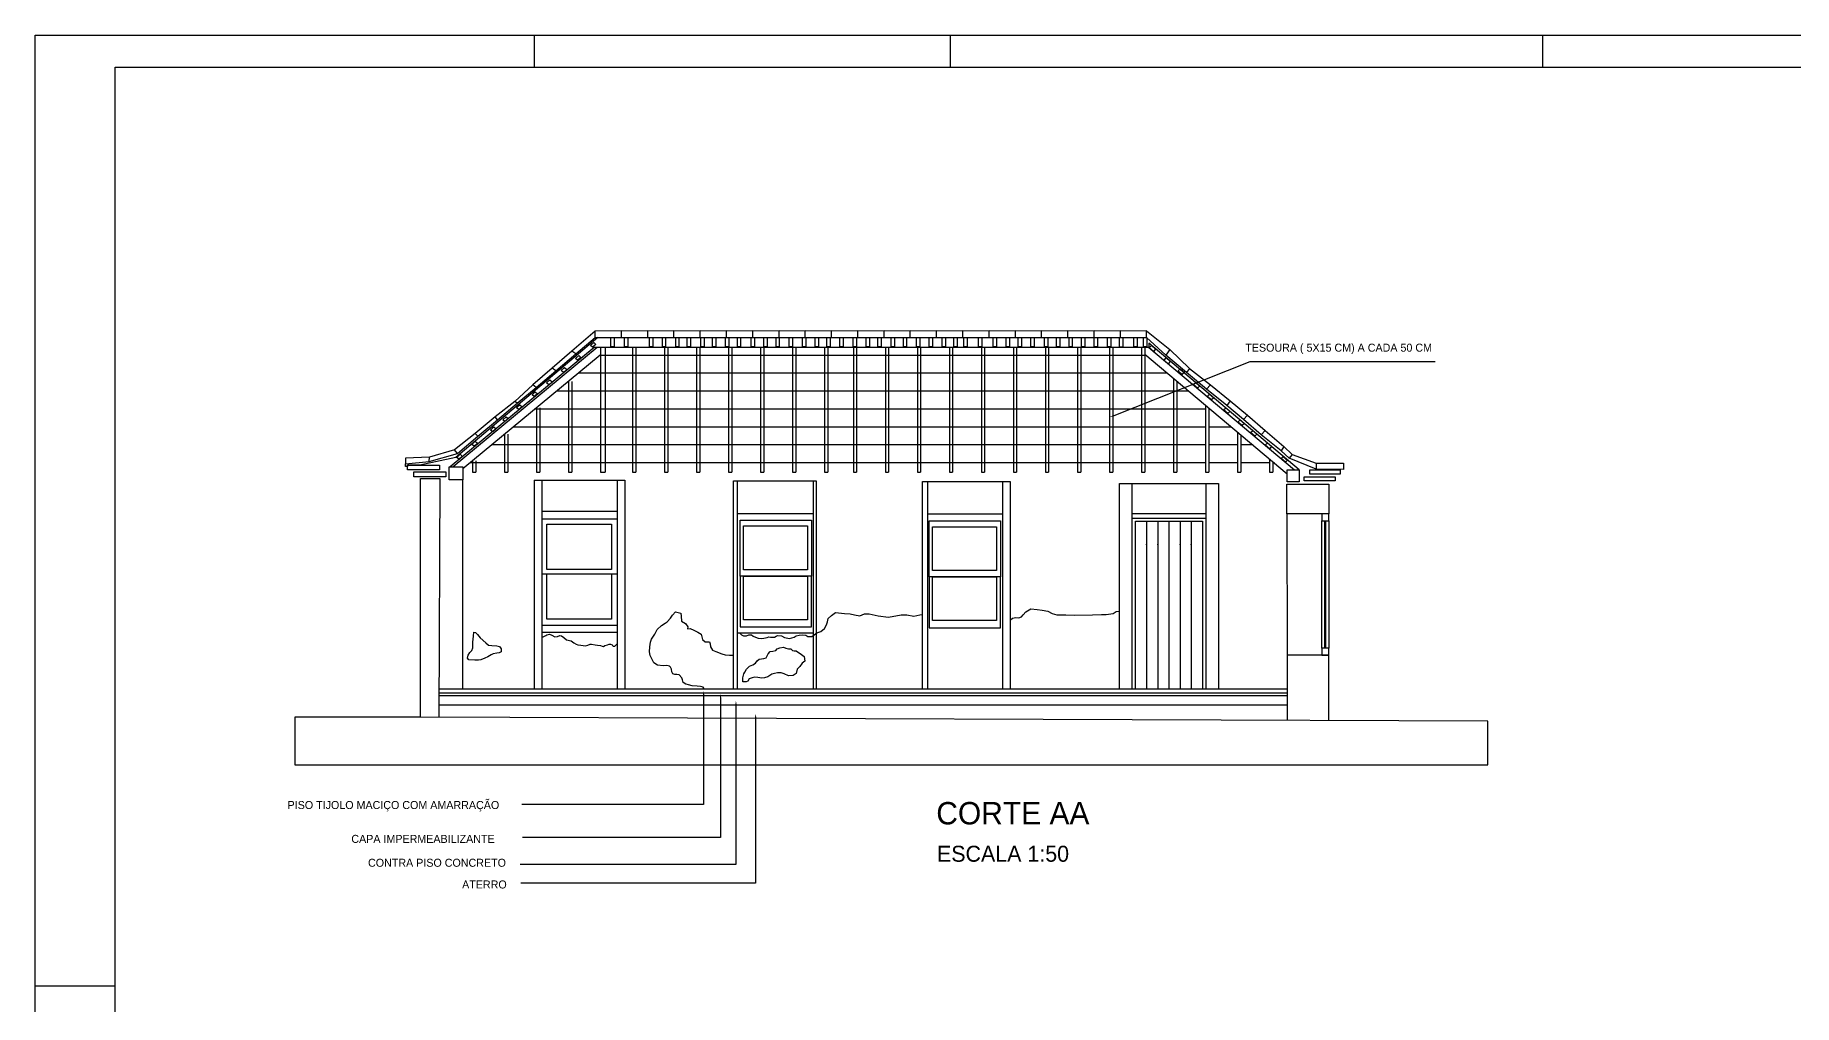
# Model space of a CAD drawing. Extents: x -1289 to 841, y -797 to 594.
# Drawn here: x 0 to 549, y 291 to 594 of the extents above; entities that cross this region are included whole.
import ezdxf

# ---------------------------------------------------------------- set-up
doc = ezdxf.new("R2010")
doc.units = 0
doc.header["$MEASUREMENT"] = 0
doc.layers.get('0').update_dxf_attribs({"linetype": 'CONTINUOUS'})
for name, color, linetype in [('COBERTURA', 2, 'CONTINUOUS'), ('ESQUADRIAS', 2, 'CONTINUOUS'), ('IMAGEM', 7, 'CONTINUOUS'), ('MARGEXT', 2, 'CONTINUOUS'), ('MARGINT', 6, 'CONTINUOUS'), ('PAREDE', 1, 'CONTINUOUS'), ('PISO', 1, 'CONTINUOUS'), ('TEXTOS', 3, 'CONTINUOUS')]:
    doc.layers.add(name, color=color, linetype=linetype)

msp = doc.modelspace()

# ---------------------------------------------------------------- linework, layer by layer
at = {"layer": 'COBERTURA', "color": 1}
for p, q in [((174.9571, 501.56385), (167.70243, 495.32334)), ((183.16033, 501.6131), (174.9571, 501.56385)), ((174.9571, 499.55078), (174.9571, 501.56385)), ((191.36356, 501.6131), (183.16033, 501.56385)), ((183.16033, 499.55078), (183.16033, 501.6131)), ((183.16033, 499.55078), (183.16033, 501.56385)), ((199.56679, 501.6131), (191.36356, 501.56385)), ((191.36356, 499.55078), (191.36356, 501.6131)), ((191.36356, 499.55078), (191.36356, 501.56385)), ((207.77002, 501.6131), (199.56679, 501.56385)), ((199.56679, 499.55078), (199.56679, 501.56385)), ((215.97325, 501.6131), (207.77002, 501.56385)), ((207.77002, 499.55078), (207.77002, 501.56385)), ((224.17647, 501.6131), (215.97325, 501.56385)), ((215.97325, 499.55078), (215.97325, 501.56385)), ((232.3797, 501.6131), (224.17647, 501.56385)), ((224.17647, 499.55078), (224.17647, 501.56385)), ((240.58293, 501.6131), (232.3797, 501.56385)), ((232.3797, 499.55078), (232.3797, 501.6131)), ((232.3797, 499.55078), (232.3797, 501.56385)), ((248.78616, 501.6131), (240.58293, 501.56385)), ((240.58293, 499.55078), (240.58293, 501.6131)), ((240.58293, 499.55078), (240.58293, 501.56385)), ((256.98939, 501.6131), (248.78616, 501.56385)), ((248.78616, 499.55078), (248.78616, 501.6131)), ((248.78616, 499.55078), (248.78616, 501.56385)), ((265.19262, 501.6131), (256.98939, 501.56385)), ((256.98939, 499.55078), (256.98939, 501.6131)), ((256.98939, 499.55078), (256.98939, 501.56385)), ((273.39585, 501.6131), (265.19262, 501.56385)), ((265.19262, 499.55078), (265.19262, 501.6131)), ((265.19262, 499.55078), (265.19262, 501.56385)), ((281.59908, 501.6131), (273.39585, 501.56385)), ((273.39585, 499.55078), (273.39585, 501.6131)), ((273.39585, 499.55078), (273.39585, 501.56385)), ((289.80231, 501.6131), (281.59908, 501.56385)), ((281.59908, 499.55078), (281.59908, 501.6131)), ((281.59908, 499.55078), (281.59908, 501.56385)), ((298.00553, 501.6131), (289.80231, 501.56385)), ((289.80231, 499.55078), (289.80231, 501.56385)), ((306.20876, 501.6131), (298.00553, 501.56385)), ((298.00553, 499.55078), (298.00553, 501.56385)), ((314.41199, 501.6131), (306.20876, 501.56385)), ((306.20876, 499.55078), (306.20876, 501.6131)), ((306.20876, 499.55078), (306.20876, 501.56385)), ((322.61522, 501.6131), (314.41199, 501.56385)), ((314.41199, 499.55078), (314.41199, 501.6131)), ((314.41199, 499.55078), (314.41199, 501.56385)), ((330.81845, 501.6131), (322.61522, 501.56385)), ((322.61522, 499.55078), (322.61522, 501.56385)), ((339.02168, 501.6131), (330.81845, 501.56385)), ((330.81845, 499.55078), (330.81845, 501.56385)), ((347.22491, 501.6131), (339.02168, 501.56385)), ((339.02168, 499.55078), (339.02168, 501.6131)), ((339.02168, 499.55078), (339.02168, 501.56385)), ((347.22491, 501.6131), (354.4803, 495.77521)), ((347.22491, 499.55078), (347.22491, 501.6131)), ((174.63455, 496.37413), (129.64388, 459.15229)), ((175.57581, 496.37413), (130.58513, 459.15229)), ((175.76315, 499.55078), (131.45514, 462.08214)), ((167.70243, 495.32334), (161.55611, 489.98871)), ((168.91154, 494.41746), (167.70243, 495.32334)), ((168.91154, 494.41746), (174.9571, 499.55078)), ((347.91987, 496.37413), (174.63455, 496.37413)), ((174.9571, 499.55078), (183.16033, 499.55078)), ((183.16033, 499.55078), (191.36356, 499.55078)), ((191.36356, 499.55078), (199.56679, 499.55078)), ((199.56679, 499.55078), (207.77002, 499.55078)), ((207.77002, 499.55078), (215.97325, 499.55078)), ((215.97325, 499.55078), (224.17647, 499.55078)), ((224.17647, 499.55078), (232.3797, 499.55078)), ((232.3797, 499.55078), (240.58293, 499.55078)), ((240.58293, 499.55078), (248.78616, 499.55078)), ((248.78616, 499.55078), (256.98939, 499.55078)), ((256.98939, 499.55078), (265.19262, 499.55078)), ((265.19262, 499.55078), (273.39585, 499.55078)), ((273.39585, 499.55078), (281.59908, 499.55078)), ((281.59908, 499.55078), (289.80231, 499.55078)), ((289.80231, 499.55078), (298.00553, 499.55078)), ((298.00553, 499.55078), (306.20876, 499.55078)), ((306.20876, 499.55078), (314.41199, 499.55078)), ((314.41199, 499.55078), (322.61522, 499.55078)), ((322.61522, 499.55078), (330.81845, 499.55078)), ((330.81845, 499.55078), (339.02168, 499.55078)), ((339.02168, 499.55078), (347.22491, 499.55078)), ((353.27119, 494.0641), (347.22491, 499.55078)), ((394.8843, 458.24302), (347.91987, 497.82503)), ((347.91987, 497.82503), (347.91987, 496.37413)), ((347.91987, 496.37413), (393.40643, 458.24302)), ((354.4803, 495.77521), (353.27119, 494.0641)), ((354.4803, 495.77521), (360.62662, 489.83666)), ((176.47682, 494.00467), (133.57281, 458.50919)), ((161.55611, 489.98871), (155.51055, 484.75474)), ((156.51814, 483.94951), (162.66446, 489.18349)), ((162.66446, 489.18349), (161.55611, 489.98871)), ((162.66446, 489.18349), (168.91154, 494.41746)), ((347.04699, 493.97413), (176.4399, 493.97413)), ((346.6217, 494.33065), (391.1562, 456.99763)), ((359.71978, 488.62882), (353.27119, 494.0641)), ((360.62662, 489.83666), (359.71978, 488.62882)), ((360.62662, 489.83666), (367.21608, 484.76437)), ((155.51055, 484.75474), (149.82776, 479.57216)), ((150.53307, 479.0689), (156.51814, 483.94951)), ((156.51814, 483.94951), (155.51055, 484.75474)), ((353.72722, 488.37413), (169.67109, 488.37413)), ((365.90621, 483.35523), (359.71978, 488.62882)), ((367.21608, 484.76437), (365.90621, 483.35523)), ((367.21608, 484.76437), (373.3624, 479.73171)), ((149.82776, 479.57216), (143.68143, 474.7408)), ((144.38675, 473.83492), (150.53307, 479.0689)), ((150.53307, 479.0689), (149.82776, 479.57216)), ((360.40745, 482.77413), (162.90227, 482.77413)), ((372.25405, 478.32256), (365.90621, 483.35523)), ((373.3624, 479.73171), (372.25405, 478.32256)), ((377.49353, 473.89381), (372.25405, 478.32256)), ((373.3624, 479.73171), (378.70265, 475.30296)), ((143.68143, 474.7408), (137.43436, 469.50683)), ((138.24043, 468.7016), (144.38675, 473.83492)), ((144.38675, 473.83492), (143.68143, 474.7408)), ((365.6217, 477.17413), (156.13345, 477.17413)), ((367.08768, 477.17413), (366.6217, 477.17413)), ((378.70265, 475.30296), (377.49353, 473.89381)), ((383.0353, 469.1631), (377.49353, 473.89381)), ((378.70265, 475.30296), (384.24441, 470.47159)), ((137.43436, 469.50683), (130.98576, 464.47416)), ((131.8926, 463.26632), (138.24043, 468.7016)), ((138.24043, 468.7016), (137.43436, 469.50683)), ((365.6217, 471.57413), (149.36464, 471.57413)), ((373.76792, 471.57413), (366.6217, 471.57413)), ((384.24441, 470.47159), (383.0353, 469.1631)), ((389.2117, 464.18157), (383.0353, 469.1631)), ((384.24441, 470.47159), (390.11853, 465.49006)), ((123.22729, 462.15913), (115.67035, 461.85717)), ((115.67035, 461.85717), (115.67035, 460.04541)), ((131.45514, 462.08214), (120.1499, 459.65453)), ((123.12653, 460.85064), (131.8926, 463.26632)), ((123.12653, 460.85064), (123.22729, 462.15913)), ((130.98576, 464.47416), (123.22729, 462.15913)), ((131.8926, 463.26632), (130.98576, 464.47416)), ((365.6217, 465.97413), (142.59582, 465.97413)), ((375.6217, 465.97413), (366.6217, 465.97413)), ((380.44815, 465.97413), (376.6217, 465.97413)), ((390.11853, 465.49006), (389.2117, 464.18157)), ((391.73068, 461.86654), (389.2117, 464.18157)), ((390.11853, 465.49006), (392.73827, 462.97372)), ((392.73827, 462.97372), (391.73068, 461.86654)), ((400.19447, 458.44432), (391.73068, 461.86654)), ((392.73827, 462.97372), (400.19447, 460.25608)), ((115.67035, 460.04541), (123.12653, 460.85064)), ((115.69492, 459.29282), (115.67035, 460.04541)), ((116.30743, 459.29282), (115.69492, 459.29282)), ((116.30743, 459.65453), (116.30743, 459.29282)), ((120.1499, 459.65453), (116.30743, 459.65453)), ((365.6217, 460.37413), (135.827, 460.37413)), ((375.6217, 460.37413), (366.6217, 460.37413)), ((385.6217, 460.37413), (376.6217, 460.37413)), ((387.12838, 460.37413), (386.6217, 460.37413)), ((400.19447, 460.25608), (400.19447, 458.44432)), ((400.19447, 460.25608), (408.68833, 460.25608)), ((408.68833, 458.34367), (400.19447, 458.44432)), ((408.68833, 460.25608), (408.68833, 458.34367))]:
    msp.add_line(p, q, dxfattribs=at)
at = {"layer": 'COBERTURA', "color": 2}
for p, q in [((176.6217, 496.37413), (176.6217, 457.48433)), ((178.0217, 496.37413), (178.0217, 457.48433)), ((186.6217, 496.37413), (186.6217, 457.48433)), ((187.6217, 496.37413), (187.6217, 457.48433)), ((196.6217, 496.37413), (196.6217, 457.48433)), ((197.6217, 496.37413), (197.6217, 457.48433)), ((206.6217, 496.37413), (206.6217, 457.48433)), ((207.6217, 496.37413), (207.6217, 457.48433)), ((216.6217, 496.37413), (216.6217, 457.48433)), ((217.6217, 496.37413), (217.6217, 457.48433)), ((226.6217, 496.37413), (226.6217, 457.48433)), ((227.6217, 496.37413), (227.6217, 457.48433)), ((236.6217, 496.37413), (236.6217, 457.48433)), ((237.6217, 496.37413), (237.6217, 457.48433)), ((246.6217, 496.37413), (246.6217, 457.48433)), ((247.6217, 496.37413), (247.6217, 457.48433)), ((255.6217, 496.37413), (255.6217, 457.48433)), ((256.6217, 496.37413), (256.6217, 457.48433)), ((265.6217, 496.37413), (265.6217, 457.48433)), ((266.6217, 496.37413), (266.6217, 457.48433)), ((275.6217, 496.37413), (275.6217, 457.48433)), ((276.6217, 496.37413), (276.6217, 457.48433)), ((285.6217, 496.37413), (285.6217, 457.48433)), ((286.6217, 496.37413), (286.6217, 457.48433)), ((295.6217, 496.37413), (295.6217, 457.48433)), ((296.6217, 496.37413), (296.6217, 457.48433)), ((305.6217, 496.37413), (305.6217, 457.48433)), ((306.6217, 496.37413), (306.6217, 457.48433)), ((315.6217, 496.37413), (315.6217, 457.48433)), ((316.6217, 496.37413), (316.6217, 457.48433)), ((325.6217, 496.37413), (325.6217, 457.48433)), ((326.6217, 496.37413), (326.6217, 457.48433)), ((335.6217, 496.37413), (335.6217, 457.48433)), ((336.6217, 496.37413), (336.6217, 457.48433)), ((345.6217, 496.37413), (345.6217, 457.48433)), ((346.6217, 496.37413), (346.6217, 457.48433)), ((166.6217, 485.8513), (166.6217, 457.48433)), ((167.6217, 485.8513), (167.6217, 457.48433)), ((355.6217, 486.786), (355.6217, 457.48433)), ((356.6217, 485.9477), (356.6217, 457.48433)), ((365.6217, 478.40306), (365.6217, 457.48433)), ((156.6217, 477.57807), (156.6217, 457.48433)), ((157.6217, 477.57807), (157.6217, 457.48433)), ((366.6217, 477.56476), (366.6217, 457.48433)), ((146.6217, 469.30484), (146.6217, 457.48433)), ((147.6217, 469.30484), (147.6217, 457.48433)), ((375.6217, 470.02012), (375.6217, 457.48433)), ((376.6217, 469.18182), (376.6217, 457.48433)), ((385.6217, 461.63717), (385.6217, 457.48433)), ((136.6217, 461.0316), (136.6217, 457.48433)), ((136.6217, 457.48433), (137.6217, 457.48433)), ((137.6217, 461.0316), (137.6217, 457.48433)), ((146.6217, 457.48433), (147.6217, 457.48433)), ((156.6217, 457.48433), (157.6217, 457.48433)), ((166.6217, 457.48433), (167.6217, 457.48433)), ((176.6217, 457.48433), (178.0217, 457.48433)), ((186.6217, 457.48433), (187.6217, 457.48433)), ((196.6217, 457.48433), (197.6217, 457.48433)), ((206.6217, 457.48433), (207.6217, 457.48433)), ((216.6217, 457.48433), (217.6217, 457.48433)), ((226.6217, 457.48433), (227.6217, 457.48433)), ((236.6217, 457.48433), (237.6217, 457.48433)), ((246.6217, 457.48433), (247.6217, 457.48433)), ((255.6217, 457.48433), (256.6217, 457.48433)), ((265.6217, 457.48433), (266.6217, 457.48433)), ((275.6217, 457.48433), (276.6217, 457.48433)), ((285.6217, 457.48433), (286.6217, 457.48433)), ((295.6217, 457.48433), (296.6217, 457.48433)), ((305.6217, 457.48433), (306.6217, 457.48433)), ((315.6217, 457.48433), (316.6217, 457.48433)), ((325.6217, 457.48433), (326.6217, 457.48433)), ((335.6217, 457.48433), (336.6217, 457.48433)), ((345.6217, 457.48433), (346.6217, 457.48433)), ((355.6217, 457.48433), (356.6217, 457.48433)), ((365.6217, 457.48433), (366.6217, 457.48433)), ((375.6217, 457.48433), (376.6217, 457.48433)), ((385.6217, 457.48433), (386.6217, 457.48433)), ((386.6217, 460.79888), (386.6217, 457.48433))]:
    msp.add_line(p, q, dxfattribs=at)
at = {"layer": 'ESQUADRIAS', "color": 2}
for p, q in [((199.56679, 499.55078), (199.56679, 501.6131)), ((207.77002, 499.55078), (207.77002, 501.6131)), ((215.97325, 499.55078), (215.97325, 501.6131)), ((224.17647, 499.55078), (224.17647, 501.6131)), ((289.80231, 499.55078), (289.80231, 501.6131)), ((298.00553, 499.55078), (298.00553, 501.6131)), ((322.61522, 499.55078), (322.61522, 501.6131)), ((330.81845, 499.55078), (330.81845, 501.6131)), ((173.5047, 497.0516), (174.52385, 498.01232)), ((174.15064, 496.49237), (173.5047, 497.0516)), ((175.1985, 497.41008), (174.15064, 496.49237)), ((174.52385, 498.01232), (175.1985, 497.41008)), ((179.80476, 499.55078), (180.83183, 499.55078)), ((179.80476, 496.58889), (179.80476, 499.55078)), ((180.83183, 496.58889), (179.80476, 496.58889)), ((180.83183, 499.55078), (180.83183, 496.58889)), ((184.13399, 499.55078), (185.16106, 499.55078)), ((184.13399, 496.58889), (184.13399, 499.55078)), ((185.16106, 496.58889), (184.13399, 496.58889)), ((185.16106, 499.55078), (185.16106, 496.58889)), ((191.9456, 499.55078), (192.97268, 499.55078)), ((191.9456, 496.58889), (191.9456, 499.55078)), ((192.97268, 496.58889), (191.9456, 496.58889)), ((192.97268, 499.55078), (192.97268, 496.58889)), ((195.94181, 499.55078), (196.96889, 499.55078)), ((195.94181, 496.58889), (195.94181, 499.55078)), ((196.96889, 496.58889), (195.94181, 496.58889)), ((196.96889, 499.55078), (196.96889, 496.58889)), ((200.10454, 499.55078), (201.13161, 499.55078)), ((200.10454, 496.58889), (200.10454, 499.55078)), ((201.13161, 496.58889), (200.10454, 496.58889)), ((201.13161, 499.55078), (201.13161, 496.58889)), ((203.68447, 499.55078), (204.71155, 499.55078)), ((203.68447, 496.58889), (203.68447, 499.55078)), ((204.71155, 496.58889), (203.68447, 496.58889)), ((204.71155, 499.55078), (204.71155, 496.58889)), ((207.93045, 499.55078), (208.95752, 499.55078)), ((207.93045, 496.58889), (207.93045, 499.55078)), ((208.95752, 496.58889), (207.93045, 496.58889)), ((208.95752, 499.55078), (208.95752, 496.58889)), ((211.59364, 499.55078), (212.62072, 499.55078)), ((211.59364, 496.58889), (211.59364, 499.55078)), ((212.62072, 496.58889), (211.59364, 496.58889)), ((212.62072, 499.55078), (212.62072, 496.58889)), ((215.70572, 499.55078), (216.73279, 499.55078)), ((215.70572, 496.58889), (215.70572, 499.55078)), ((216.73279, 496.58889), (215.70572, 496.58889)), ((216.73279, 499.55078), (216.73279, 496.58889)), ((219.36891, 499.55078), (220.39599, 499.55078)), ((219.36891, 496.58889), (219.36891, 499.55078)), ((220.39599, 496.58889), (219.36891, 496.58889)), ((220.39599, 499.55078), (220.39599, 496.58889)), ((223.69814, 499.55078), (224.72521, 499.55078)), ((223.69814, 496.58889), (223.69814, 499.55078)), ((224.72521, 496.58889), (223.69814, 496.58889)), ((224.72521, 499.55078), (224.72521, 496.58889)), ((227.6111, 499.55078), (228.63817, 499.55078)), ((227.6111, 496.58889), (227.6111, 499.55078)), ((228.63817, 496.58889), (227.6111, 496.58889)), ((228.63817, 499.55078), (228.63817, 496.58889)), ((231.4408, 499.55078), (232.46787, 499.55078)), ((231.4408, 496.58889), (231.4408, 499.55078)), ((232.46787, 496.58889), (231.4408, 496.58889)), ((232.46787, 499.55078), (232.46787, 496.58889)), ((235.60352, 499.55078), (236.63059, 499.55078)), ((235.60352, 496.58889), (235.60352, 499.55078)), ((236.63059, 496.58889), (235.60352, 496.58889)), ((236.63059, 499.55078), (236.63059, 496.58889)), ((239.68299, 499.55078), (240.71006, 499.55078)), ((239.68299, 496.58889), (239.68299, 499.55078)), ((240.71006, 496.58889), (239.68299, 496.58889)), ((240.71006, 499.55078), (240.71006, 496.58889)), ((243.64017, 499.55078), (244.66725, 499.55078)), ((243.64017, 496.58889), (243.64017, 499.55078)), ((244.66725, 496.58889), (243.64017, 496.58889)), ((244.66725, 499.55078), (244.66725, 496.58889)), ((247.30337, 499.55078), (248.33044, 499.55078)), ((247.30337, 496.58889), (247.30337, 499.55078)), ((248.33044, 496.58889), (247.30337, 496.58889)), ((248.33044, 499.55078), (248.33044, 496.58889)), ((251.38284, 499.55078), (252.40991, 499.55078)), ((251.38284, 496.58889), (251.38284, 499.55078)), ((252.40991, 496.58889), (251.38284, 496.58889)), ((252.40991, 499.55078), (252.40991, 496.58889)), ((255.54556, 499.55078), (256.57263, 499.55078)), ((255.54556, 496.58889), (255.54556, 499.55078)), ((256.57263, 496.58889), (255.54556, 496.58889)), ((256.57263, 499.55078), (256.57263, 496.58889)), ((259.65162, 499.55078), (260.67869, 499.55078)), ((259.65162, 496.58889), (259.65162, 499.55078)), ((260.67869, 496.58889), (259.65162, 496.58889)), ((260.67869, 499.55078), (260.67869, 496.58889)), ((263.23155, 499.55078), (264.25863, 499.55078)), ((263.23155, 496.58889), (263.23155, 499.55078)), ((264.25863, 496.58889), (263.23155, 496.58889)), ((264.25863, 499.55078), (264.25863, 496.58889)), ((267.39428, 499.55078), (268.42135, 499.55078)), ((267.39428, 496.58889), (267.39428, 499.55078)), ((268.42135, 496.58889), (267.39428, 496.58889)), ((268.42135, 499.55078), (268.42135, 496.58889)), ((271.22398, 499.55078), (272.25105, 499.55078)), ((271.22398, 496.58889), (271.22398, 499.55078)), ((272.25105, 496.58889), (271.22398, 496.58889)), ((272.25105, 499.55078), (272.25105, 496.58889)), ((275.30345, 499.55078), (276.33052, 499.55078)), ((275.30345, 496.58889), (275.30345, 499.55078)), ((276.33052, 496.58889), (275.30345, 496.58889)), ((276.33052, 499.55078), (276.33052, 496.58889)), ((279.29965, 499.55078), (280.32673, 499.55078)), ((279.29965, 496.58889), (279.29965, 499.55078)), ((280.32673, 496.58889), (279.29965, 496.58889)), ((280.32673, 499.55078), (280.32673, 496.58889)), ((283.37912, 499.55078), (284.40619, 499.55078)), ((283.37912, 496.58889), (283.37912, 499.55078)), ((284.40619, 496.58889), (283.37912, 496.58889)), ((284.40619, 499.55078), (284.40619, 496.58889)), ((287.04231, 499.55078), (288.06939, 499.55078)), ((287.04231, 496.58889), (287.04231, 499.55078)), ((288.06939, 496.58889), (287.04231, 496.58889)), ((288.06939, 499.55078), (288.06939, 496.58889)), ((290.12273, 499.55078), (291.1498, 499.55078)), ((290.12273, 496.58889), (290.12273, 499.55078)), ((291.1498, 496.58889), (290.12273, 496.58889)), ((291.1498, 499.55078), (291.1498, 496.58889)), ((294.67779, 499.55078), (295.70487, 499.55078)), ((294.67779, 496.58889), (294.67779, 499.55078)), ((295.70487, 496.58889), (294.67779, 496.58889)), ((295.70487, 499.55078), (295.70487, 496.58889)), ((299.25678, 499.55078), (300.28386, 499.55078)), ((299.25678, 496.58889), (299.25678, 499.55078)), ((300.28386, 496.58889), (299.25678, 496.58889)), ((300.28386, 499.55078), (300.28386, 496.58889)), ((303.33625, 499.55078), (304.36332, 499.55078)), ((303.33625, 496.58889), (303.33625, 499.55078)), ((304.36332, 496.58889), (303.33625, 496.58889)), ((304.36332, 499.55078), (304.36332, 496.58889)), ((307.0827, 499.55078), (308.10977, 499.55078)), ((307.0827, 496.58889), (307.0827, 499.55078)), ((308.10977, 496.58889), (307.0827, 496.58889)), ((308.10977, 499.55078), (308.10977, 496.58889)), ((311.07891, 499.55078), (312.10598, 499.55078)), ((311.07891, 496.58889), (311.07891, 499.55078)), ((312.10598, 496.58889), (311.07891, 496.58889)), ((312.10598, 499.55078), (312.10598, 496.58889)), ((315.32489, 499.55078), (316.35196, 499.55078)), ((315.32489, 496.58889), (315.32489, 499.55078)), ((316.35196, 496.58889), (315.32489, 496.58889)), ((316.35196, 499.55078), (316.35196, 496.58889)), ((319.07133, 499.55078), (320.09841, 499.55078)), ((319.07133, 496.58889), (319.07133, 499.55078)), ((320.09841, 496.58889), (319.07133, 496.58889)), ((320.09841, 499.55078), (320.09841, 496.58889)), ((322.98429, 499.55078), (324.01136, 499.55078)), ((322.98429, 496.58889), (322.98429, 499.55078)), ((324.01136, 496.58889), (322.98429, 496.58889)), ((324.01136, 499.55078), (324.01136, 496.58889)), ((326.85822, 499.55078), (327.8853, 499.55078)), ((326.85822, 496.58889), (326.85822, 499.55078)), ((327.8853, 496.58889), (326.85822, 496.58889)), ((327.8853, 499.55078), (327.8853, 496.58889)), ((330.85444, 499.55078), (331.88151, 499.55078)), ((330.85444, 496.58889), (330.85444, 499.55078)), ((331.88151, 496.58889), (330.85444, 496.58889)), ((331.88151, 499.55078), (331.88151, 496.58889)), ((335.01716, 499.55078), (336.04423, 499.55078)), ((335.01716, 496.58889), (335.01716, 499.55078)), ((336.04423, 496.58889), (335.01716, 496.58889)), ((336.04423, 499.55078), (336.04423, 496.58889)), ((338.76361, 499.53026), (339.79068, 499.53026)), ((338.76361, 496.56837), (338.76361, 499.53026)), ((339.79068, 496.56837), (338.76361, 496.56837)), ((339.79068, 499.53026), (339.79068, 496.56837)), ((343.21318, 499.55078), (344.24025, 499.55078)), ((343.21318, 496.58889), (343.21318, 499.55078)), ((344.24025, 496.58889), (343.21318, 496.58889)), ((344.24025, 499.55078), (344.24025, 496.58889)), ((346.2856, 499.55078), (347.31268, 499.55078)), ((346.2856, 496.58889), (346.2856, 499.55078)), ((347.31268, 496.58889), (346.2856, 496.58889)), ((347.31268, 499.55078), (347.31268, 496.58889)), ((348.06312, 496.36448), (348.71626, 497.01693)), ((349.3694, 495.22269), (348.06312, 496.36448)), ((348.71626, 497.01693), (350.02254, 495.87514)), ((350.02254, 495.87514), (349.3694, 495.22269)), ((164.37528, 489.18862), (165.39443, 490.14934)), ((165.02122, 488.62939), (164.37528, 489.18862)), ((166.06908, 489.5471), (165.02122, 488.62939)), ((165.39443, 490.14934), (166.06908, 489.5471)), ((168.80741, 492.98359), (169.82655, 493.94431)), ((169.45334, 492.42436), (168.80741, 492.98359)), ((170.50121, 493.34207), (169.45334, 492.42436)), ((169.82655, 493.94431), (170.50121, 493.34207)), ((352.66497, 492.50638), (353.31811, 493.15884)), ((353.97124, 491.36459), (352.66497, 492.50638)), ((353.31811, 493.15884), (354.62438, 492.01704)), ((354.62438, 492.01704), (353.97124, 491.36459)), ((357.07365, 489.08101), (357.72679, 489.73347)), ((358.37993, 487.93922), (357.07365, 489.08101)), ((357.72679, 489.73347), (359.03307, 488.59167)), ((159.79244, 485.35748), (160.81159, 486.31821)), ((160.43838, 484.79826), (159.79244, 485.35748)), ((161.48624, 485.71596), (160.43838, 484.79826)), ((160.81159, 486.31821), (161.48624, 485.71596)), ((359.03307, 488.59167), (358.37993, 487.93922)), ((361.80891, 484.84008), (362.46205, 485.49253)), ((363.11518, 483.69829), (361.80891, 484.84008)), ((362.46205, 485.49253), (363.76832, 484.35074)), ((363.76832, 484.35074), (363.11518, 483.69829)), ((150.42167, 477.57779), (151.44081, 478.53852)), ((151.44081, 478.53852), (152.11546, 477.93627)), ((155.23368, 481.62576), (156.25283, 482.58648)), ((155.87962, 481.06653), (155.23368, 481.62576)), ((156.92748, 481.98424), (155.87962, 481.06653)), ((156.25283, 482.58648), (156.92748, 481.98424)), ((366.21759, 481.17003), (366.87073, 481.82249)), ((367.52387, 480.02824), (366.21759, 481.17003)), ((366.87073, 481.82249), (368.17701, 480.68069)), ((368.17701, 480.68069), (367.52387, 480.02824)), ((146.11617, 473.84607), (147.13532, 474.8068)), ((146.76211, 473.28685), (146.11617, 473.84607)), ((147.80997, 474.20455), (146.76211, 473.28685)), ((147.13532, 474.8068), (147.80997, 474.20455)), ((151.0676, 477.01857), (150.42167, 477.57779)), ((152.11546, 477.93627), (151.0676, 477.01857)), ((371.27942, 476.9291), (371.93256, 477.58155)), ((372.5857, 475.78731), (371.27942, 476.9291)), ((371.93256, 477.58155), (373.23884, 476.43976)), ((373.23884, 476.43976), (372.5857, 475.78731)), ((375.80474, 473.20288), (376.45788, 473.85534)), ((377.11102, 472.06109), (375.80474, 473.20288)), ((376.45788, 473.85534), (377.76415, 472.71354)), ((377.76415, 472.71354), (377.11102, 472.06109)), ((136.46066, 466.14934), (137.4798, 467.11006)), ((137.4798, 467.11006), (138.15445, 466.50782)), ((142.28573, 470.64005), (143.30488, 471.60077)), ((142.93167, 470.08082), (142.28573, 470.64005)), ((143.97953, 470.99853), (142.93167, 470.08082)), ((143.30488, 471.60077), (143.97953, 470.99853)), ((379.72357, 469.85907), (380.37671, 470.51152)), ((381.02985, 468.71728), (379.72357, 469.85907)), ((380.37671, 470.51152), (381.68299, 469.36973)), ((381.68299, 469.36973), (381.02985, 468.71728)), ((131.71195, 462.10137), (132.7311, 463.06209)), ((132.35789, 461.54214), (131.71195, 462.10137)), ((133.40575, 462.45985), (132.35789, 461.54214)), ((132.7311, 463.06209), (133.40575, 462.45985)), ((137.10659, 465.59011), (136.46066, 466.14934)), ((138.15445, 466.50782), (137.10659, 465.59011)), ((384.29554, 465.94436), (384.94868, 466.59681)), ((385.60182, 464.80257), (384.29554, 465.94436)), ((384.94868, 466.59681), (386.25496, 465.45502)), ((386.25496, 465.45502), (385.60182, 464.80257)), ((389.27572, 461.70342), (389.92886, 462.35587)), ((390.582, 460.56163), (389.27572, 461.70342)), ((389.92886, 462.35587), (391.23514, 461.21408)), ((116.30743, 459.65453), (126.27142, 459.65453)), ((116.30743, 458.19347), (116.30743, 459.65453)), ((126.27142, 458.19347), (116.30743, 458.19347)), ((118.31851, 457.55425), (128.28249, 457.55425)), ((118.31851, 456.04753), (118.31851, 457.55425)), ((128.28249, 456.04753), (118.31851, 456.04753)), ((126.27142, 459.65453), (126.27142, 458.19347)), ((128.28249, 457.55425), (128.28249, 456.04753)), ((129.28803, 459.15229), (133.57281, 459.15229)), ((129.28803, 455.11949), (129.28803, 459.15229)), ((133.57281, 459.15229), (133.57281, 455.11949)), ((391.23514, 461.21408), (390.582, 460.56163)), ((391.1562, 458.24302), (394.8843, 458.24302)), ((391.1562, 454.41819), (391.1562, 458.24302)), ((394.8843, 458.24302), (394.8843, 454.41819)), ((396.39569, 456.02864), (406.16934, 456.02864)), ((396.39569, 454.72015), (396.39569, 456.02864)), ((398.20936, 458.24302), (407.68074, 458.24302)), ((398.20936, 456.83387), (398.20936, 458.24302)), ((407.68074, 456.83387), (398.20936, 456.83387)), ((406.16934, 456.02864), (406.16934, 454.72015)), ((407.68074, 458.24302), (407.68074, 456.83387)), ((133.57281, 455.11949), (129.28803, 455.11949)), ((155.83941, 454.95873), (184.18281, 454.95873)), ((155.83941, 454.95873), (155.83941, 389.74011)), ((158.23941, 454.95873), (158.23941, 389.74011)), ((181.78281, 454.95873), (181.78281, 389.74011)), ((184.18281, 454.95873), (184.18281, 389.74011)), ((218.21022, 389.74011), (218.21022, 454.74094)), ((218.21022, 454.74094), (244.01504, 454.74094)), ((219.41022, 389.74011), (219.41022, 454.74094)), ((243.01504, 454.74094), (243.01504, 389.74011)), ((244.01504, 454.74094), (244.01504, 389.74011)), ((277.256, 454.54453), (304.55604, 454.54453)), ((277.256, 389.74011), (277.256, 454.54453)), ((278.856, 389.74011), (278.856, 454.54453)), ((302.15604, 454.54453), (302.15604, 389.74011)), ((304.55604, 454.54453), (304.55604, 389.74011)), ((338.71928, 389.74011), (338.71928, 453.97677)), ((338.71928, 453.97677), (369.67004, 453.97677)), ((342.71928, 389.74011), (342.71928, 453.97677)), ((365.67004, 453.97677), (365.67004, 389.74011)), ((369.67004, 453.97677), (369.67004, 389.74011)), ((394.8843, 454.41819), (391.1562, 454.41819)), ((406.16934, 454.72015), (396.39569, 454.72015)), ((158.23941, 445.27545), (181.78281, 445.27545)), ((158.23941, 442.87545), (181.78281, 442.87545)), ((159.80174, 441.21139), (180.05945, 441.21139)), ((159.80174, 427.04053), (159.80174, 441.21139)), ((180.05945, 441.21139), (180.05945, 427.04053)), ((219.41022, 444.60786), (243.01504, 444.60786)), ((220.23844, 442.50261), (242.53132, 442.50261)), ((220.23844, 425.02448), (220.23844, 442.50261)), ((221.31931, 440.68056), (241.24779, 440.68056)), ((221.31931, 426.98149), (221.31931, 440.68056)), ((241.24779, 440.68056), (241.24779, 426.98149)), ((242.53132, 442.50261), (242.53132, 425.02448)), ((302.15604, 444.37073), (278.856, 444.37073)), ((279.3016, 442.26548), (301.59447, 442.26548)), ((279.3016, 424.78735), (279.3016, 442.26548)), ((280.38247, 440.44343), (300.31095, 440.44343)), ((280.38247, 426.74436), (280.38247, 440.44343)), ((300.31095, 440.44343), (300.31095, 426.74436)), ((301.59447, 442.26548), (301.59447, 424.78735)), ((342.71928, 444.51772), (365.67004, 444.51772)), ((342.71928, 443.11772), (365.67004, 443.11772)), ((343.71928, 389.74011), (343.71928, 442.11772)), ((343.71928, 442.11772), (364.67004, 442.11772)), ((347.21107, 442.11772), (347.21107, 389.74011)), ((350.70287, 442.11772), (350.70287, 389.74011)), ((354.19466, 442.11772), (354.19466, 389.74011)), ((357.68645, 442.11772), (357.68645, 389.74011)), ((361.17824, 442.11772), (361.17824, 389.74011)), ((364.67004, 442.11772), (364.67004, 389.74011)), ((391.05438, 444.41285), (391.17935, 400.34375)), ((404.10981, 444.41285), (401.99229, 444.41285)), ((401.99229, 444.41285), (401.99229, 442.23575)), ((401.99635, 402.52085), (401.99229, 442.23575)), ((401.99229, 442.23575), (404.10981, 442.23575)), ((404.10981, 442.23575), (404.10981, 444.41285)), ((404.10981, 442.23575), (404.11387, 402.52085)), ((158.23941, 425.6986), (181.78281, 425.6986)), ((180.05945, 427.04053), (159.80174, 427.04053)), ((159.80174, 425.6986), (180.05945, 425.6986)), ((159.80174, 411.52775), (159.80174, 425.6986)), ((180.05945, 425.6986), (180.05945, 411.52775)), ((242.53132, 425.02448), (220.23844, 425.02448)), ((220.23844, 425.02448), (220.23844, 409.1191)), ((241.24779, 426.98149), (221.31931, 426.98149)), ((221.31931, 425.02448), (241.24779, 425.02448)), ((221.31931, 411.3254), (221.31931, 425.02448)), ((241.24779, 425.02448), (241.24779, 411.3254)), ((242.53294, 409.1191), (242.53132, 425.02448)), ((301.59447, 424.78735), (279.3016, 424.78735)), ((279.3016, 424.78735), (279.3016, 408.88197)), ((300.31095, 426.74436), (280.38247, 426.74436)), ((280.38247, 424.78735), (300.31095, 424.78735)), ((280.38247, 411.08827), (280.38247, 424.78735)), ((300.31095, 424.78735), (300.31095, 411.08827)), ((301.5961, 408.88197), (301.59447, 424.78735)), ((181.78281, 409.59026), (158.23941, 409.59026)), ((181.78281, 407.37242), (158.23941, 407.37242)), ((180.05945, 411.52775), (159.80174, 411.52775)), ((219.41022, 407.32723), (243.01504, 407.32723)), ((220.23844, 409.1191), (242.53294, 409.1191)), ((241.24779, 411.3254), (221.31931, 411.3254)), ((279.3016, 408.88197), (301.5961, 408.88197)), ((300.31095, 411.08827), (280.38247, 411.08827)), ((404.11387, 402.52085), (401.99635, 402.52085)), ((401.99635, 402.52085), (401.99635, 400.34375)), ((404.11387, 400.34375), (404.11387, 402.52085)), ((401.99635, 400.34375), (404.11387, 400.34375))]:
    msp.add_line(p, q, dxfattribs=at)
at = {"layer": 'ESQUADRIAS', "color": 1}
for p, q in [((402.85511, 402.52085), (402.85511, 442.23575)), ((403.25511, 402.52085), (403.25511, 442.23575))]:
    msp.add_line(p, q, dxfattribs=at)
at = {"layer": 'ESQUADRIAS', "color": 3}
for p, q in [((159.48393, 406.48529), (159.82929, 406.68243)), ((159.82929, 406.68243), (160.71736, 406.87957)), ((160.71736, 406.87957), (161.45742, 406.58386)), ((161.45742, 406.58386), (162.34549, 405.99244)), ((158.23941, 405.84458), (159.13857, 406.18958)), ((159.13857, 406.18958), (159.48393, 406.48529)), ((162.34549, 405.99244), (163.18422, 406.09101)), ((163.18422, 406.09101), (163.92427, 406.436)), ((163.92427, 406.436), (164.46698, 406.33743)), ((164.46698, 406.33743), (165.20704, 405.84458)), ((165.20704, 405.84458), (165.9471, 405.05602)), ((165.9471, 405.05602), (167.47655, 404.76031)), ((167.47655, 404.76031), (168.31528, 404.16888)), ((168.31528, 404.16888), (169.006, 403.72532)), ((169.006, 403.72532), (169.54871, 403.57746)), ((169.54871, 403.57746), (170.48612, 403.38032)), ((170.48612, 403.38032), (171.96623, 403.18318)), ((171.96623, 403.18318), (172.65695, 403.4296)), ((172.65695, 403.4296), (173.34767, 403.7746)), ((173.34767, 403.7746), (173.84104, 403.72532)), ((173.84104, 403.72532), (174.9758, 403.57746)), ((174.9758, 403.57746), (175.66652, 403.38032)), ((175.66652, 403.38032), (176.60392, 403.33103)), ((176.60392, 403.33103), (177.09729, 403.08461)), ((177.09729, 403.08461), (177.59066, 402.98604)), ((177.59066, 402.98604), (177.93602, 403.33103)), ((177.93602, 403.33103), (178.77475, 403.57746)), ((178.77475, 403.57746), (179.26813, 403.7746)), ((179.26813, 403.7746), (179.71216, 403.72532)), ((179.71216, 403.72532), (180.20553, 403.52817)), ((180.20553, 403.52817), (180.35354, 403.28175)), ((180.35354, 403.28175), (180.60023, 403.08461)), ((180.60023, 403.08461), (181.0936, 403.13389)), ((181.0936, 403.13389), (181.4883, 403.57746)), ((181.4883, 403.57746), (181.78281, 403.82389))]:
    msp.add_line(p, q, dxfattribs=at)
at = {"layer": 'ESQUADRIAS', "color": 2}
for p in [(347.21107, 434.85214), (350.70287, 434.85214), (357.68645, 434.85214), (361.17824, 434.85214)]:
    msp.add_point(p, dxfattribs=at)
at = {"layer": 'IMAGEM', "color": 2}
for points in [[(218.91817, 385.09132), (218.91817, 334.9307), (151.47732, 334.9307)], [(208.77668, 388.13056), (208.77668, 353.6727), (151.98438, 353.6727)], [(214.10094, 387.11749), (214.10094, 343.28862), (152.23794, 343.28862)], [(225.00305, 381.039), (225.00305, 329.03075), (151.73085, 329.03075)]]:
    msp.add_lwpolyline(points, dxfattribs=at)
for points in [[(208.61001, 388.13056), (208.77668, 389.13056), (208.94335, 388.13056)], [(213.93427, 387.11749), (214.10094, 388.11749), (214.26761, 387.11749)], [(218.7515, 385.09132), (218.91817, 386.09132), (219.08484, 385.09132)], [(224.83639, 381.039), (225.00305, 382.039), (225.16972, 381.039)]]:
    msp.add_solid(points, dxfattribs=at)
at = {"layer": 'MARGEXT'}
for p, q in [((0, 0), (0, 594)), ((0, 594), (841, 594)), ((156, 584), (156, 594)), ((286, 584), (286, 594)), ((471, 584), (471, 594)), ((0, 297), (25, 297))]:
    msp.add_line(p, q, dxfattribs=at)
at = {"layer": 'MARGINT'}
for p, q in [((25, 10), (25, 584)), ((25, 584), (831, 584))]:
    msp.add_line(p, q, dxfattribs=at)
at = {"layer": 'PAREDE', "color": 6}
for p, q in [((120.3289, 380.94402), (120.3289, 455.48475)), ((126.41012, 455.48475), (126.13141, 380.92278)), ((391.05438, 453.75135), (404.10981, 453.75135)), ((391.05438, 444.41285), (391.05438, 453.75135)), ((404.10981, 453.75135), (404.10981, 444.41285)), ((404.10981, 444.41285), (391.05438, 444.41285)), ((391.17935, 400.34375), (391.10305, 379.93229)), ((404.11387, 400.34375), (391.17935, 400.34375)), ((404.11387, 379.88365), (404.11387, 400.34375))]:
    msp.add_line(p, q, dxfattribs=at)
at = {"layer": 'PAREDE', "color": 3}
for p, q in [((133.57281, 389.74011), (133.57281, 455.11949)), ((198.52289, 411.90537), (199.07635, 412.77418)), ((199.07635, 412.77418), (200.02514, 413.87993)), ((200.02514, 413.87993), (201.68552, 413.40604)), ((201.68552, 413.40604), (201.84365, 412.45825)), ((201.84365, 412.45825), (201.92271, 410.95758)), ((247.7806, 411.73291), (248.78332, 412.73457)), ((248.78332, 412.73457), (250.07252, 413.59314)), ((250.07252, 413.59314), (252.79418, 413.30695)), ((252.79418, 413.30695), (254.65637, 413.16386)), ((254.65637, 413.16386), (255.94557, 412.87767)), ((255.94557, 412.87767), (257.66452, 412.59148)), ((257.66452, 412.59148), (259.09697, 413.16386)), ((259.09697, 413.16386), (260.52942, 413.16386)), ((260.52942, 413.16386), (263.3396, 412.61089)), ((263.3396, 412.61089), (266.63424, 412.1816)), ((266.63424, 412.1816), (270.50186, 412.89708)), ((270.50186, 412.89708), (272.36405, 412.89708)), ((272.36405, 412.89708), (274.51273, 412.46779)), ((274.51273, 412.46779), (276.37491, 412.89708)), ((276.37491, 412.89708), (277.34799, 412.96369)), ((305.32363, 411.84623), (306.33092, 412.09779)), ((306.33092, 412.09779), (307.33823, 411.93008)), ((307.33823, 411.93008), (308.17764, 412.26549)), ((308.17764, 412.26549), (308.68129, 412.85247)), ((308.68129, 412.85247), (309.52071, 413.85871)), ((309.52071, 413.85871), (311.03166, 414.78109)), ((311.03166, 414.78109), (313.04626, 414.61339)), ((313.04626, 414.61339), (314.64115, 414.36183)), ((314.64115, 414.36183), (316.40393, 414.02642)), ((316.40393, 414.02642), (317.74699, 413.27173)), ((317.74699, 413.27173), (319.17401, 412.85247)), ((319.17401, 412.85247), (321.94408, 412.93632)), ((321.94408, 412.93632), (324.63021, 412.76861)), ((324.63021, 412.76861), (330.33825, 412.85247)), ((330.33825, 412.85247), (333.10832, 413.02017)), ((333.10832, 413.02017), (334.53533, 413.02017)), ((334.53533, 413.02017), (336.80176, 413.35559)), ((336.80176, 413.35559), (337.72511, 413.94256)), ((337.72511, 413.94256), (338.64847, 414.02642)), ((338.64847, 414.02642), (338.71928, 414.03014)), ((136.91259, 406.18894), (137.05585, 407.51268)), ((137.05585, 407.51268), (137.59307, 407.3338)), ((137.59307, 407.3338), (138.23773, 406.76137)), ((138.23773, 406.76137), (138.98983, 405.75962)), ((192.59298, 405.27085), (193.62083, 406.85049)), ((193.62083, 406.85049), (194.33242, 408.35116)), ((194.33242, 408.35116), (195.67653, 409.61488)), ((195.67653, 409.61488), (196.78345, 410.24674)), ((196.78345, 410.24674), (197.41598, 410.72063)), ((197.41598, 410.72063), (198.52289, 411.90537)), ((201.92271, 410.95758), (203.18776, 410.16776)), ((203.18776, 410.16776), (203.89935, 409.14099)), ((203.89935, 409.14099), (203.82029, 408.50913)), ((203.82029, 408.50913), (204.61094, 408.58811)), ((204.61094, 408.58811), (205.79693, 408.11421)), ((205.79693, 408.11421), (207.06198, 407.48235)), ((207.06198, 407.48235), (208.08983, 406.85049)), ((208.08983, 406.85049), (208.24796, 406.06067)), ((219.41022, 407.22884), (220.11921, 407.12744)), ((220.11921, 407.12744), (220.6775, 406.62045)), ((220.6775, 406.62045), (221.23578, 406.36695)), ((222.20009, 406.31625), (222.91063, 406.67115)), ((222.91063, 406.67115), (223.77343, 406.62045)), ((223.77343, 406.62045), (224.33171, 406.21485)), ((237.78125, 406.31625), (238.64405, 406.56975)), ((238.64405, 406.56975), (239.60836, 406.62045)), ((239.60836, 406.62045), (240.72492, 406.56975)), ((240.72492, 406.56975), (241.33396, 406.11345)), ((242.60278, 406.16415), (243.36408, 406.62045)), ((243.36408, 406.62045), (244.17613, 407.33024)), ((244.17613, 407.33024), (245.48868, 407.72626)), ((245.48868, 407.72626), (246.63464, 408.58483)), ((246.63464, 408.58483), (247.20762, 409.72959)), ((247.20762, 409.72959), (247.49411, 410.73125)), ((247.49411, 410.73125), (247.7806, 411.73291)), ((304.55604, 411.25925), (305.32363, 411.84623)), ((135.22932, 400.32154), (135.76653, 401.14441)), ((135.76653, 401.14441), (136.44701, 401.78839)), ((136.44701, 401.78839), (136.69771, 402.61126)), ((136.69771, 403.50568), (136.73352, 404.36432)), ((136.69771, 402.61126), (136.69771, 403.50568)), ((136.73352, 404.36432), (136.80515, 405.3303)), ((136.80515, 405.3303), (136.91259, 406.18894)), ((138.98983, 405.75962), (140.81637, 404.11389)), ((140.81637, 404.11389), (141.6401, 403.39835)), ((141.6401, 403.39835), (142.67872, 403.29102)), ((142.67872, 403.29102), (144.21875, 403.21947)), ((144.21875, 403.21947), (145.04248, 402.96903)), ((145.54388, 401.35907), (144.93503, 401.03708)), ((145.04248, 402.96903), (145.54388, 402.32505)), ((145.54388, 402.32505), (145.54388, 401.35907)), ((191.88138, 401.32172), (192.03952, 402.90137)), ((192.11858, 400.21597), (191.88138, 401.32172)), ((192.03952, 402.90137), (192.27671, 404.40204)), ((192.27671, 404.40204), (192.59298, 405.27085)), ((208.24796, 406.06067), (208.48516, 405.19186)), ((208.48516, 405.19186), (209.35488, 404.48102)), ((209.35488, 404.48102), (210.61993, 404.48102)), ((210.61993, 404.48102), (210.85712, 403.84916)), ((210.85712, 403.84916), (210.93619, 402.90137)), ((210.93619, 402.90137), (211.56871, 401.8746)), ((211.56871, 401.8746), (212.67563, 401.40071)), ((212.67563, 401.40071), (214.49414, 400.68986)), ((221.23578, 406.36695), (222.20009, 406.31625)), ((224.33171, 406.21485), (224.9915, 405.96135)), ((224.9915, 405.96135), (225.90505, 405.60646)), ((225.90505, 405.60646), (226.76786, 405.55576)), ((226.76786, 405.55576), (227.63065, 405.65716)), ((227.63065, 405.65716), (228.64572, 405.80925)), ((228.64572, 405.80925), (229.15324, 406.01205)), ((228.95023, 400.73929), (229.61002, 401.44909)), ((229.15324, 406.01205), (229.71153, 405.96135)), ((229.61002, 401.44909), (230.42207, 401.49979)), ((229.71153, 405.96135), (230.21906, 405.96135)), ((230.21906, 405.96135), (230.9296, 405.96135)), ((230.42207, 401.49979), (231.38638, 401.80399)), ((230.9296, 405.96135), (231.48788, 406.26555)), ((231.38638, 401.80399), (231.84315, 402.31098)), ((231.48788, 406.26555), (231.94466, 406.41765)), ((231.84315, 402.31098), (232.60445, 402.61518)), ((231.94466, 406.41765), (233.16273, 406.31625)), ((232.60445, 402.61518), (233.77177, 402.76728)), ((233.16273, 406.31625), (234.07628, 405.80925)), ((233.77177, 402.76728), (234.48231, 402.46308)), ((234.07628, 405.80925), (235.70038, 405.55576)), ((234.48231, 402.46308), (235.39586, 402.31098)), ((235.39586, 402.31098), (236.1064, 402.26028)), ((235.70038, 405.55576), (237.07071, 405.96135)), ((236.1064, 402.26028), (236.61393, 401.75329)), ((236.61393, 401.75329), (237.12146, 401.65189)), ((237.07071, 405.96135), (237.78125, 406.31625)), ((237.12146, 401.65189), (237.7305, 401.65189)), ((237.7305, 401.65189), (239.35459, 400.4858)), ((241.33396, 406.11345), (242.60278, 406.16415)), ((135.01443, 399.39135), (135.22932, 400.32154)), ((135.48002, 398.81892), (135.01443, 399.39135)), ((137.37818, 398.78314), (135.48002, 398.81892)), ((138.52424, 398.71159), (137.37818, 398.78314)), ((139.27635, 398.89047), (138.52424, 398.71159)), ((140.49404, 399.31979), (139.27635, 398.89047)), ((141.46103, 399.74912), (140.49404, 399.31979)), ((142.46384, 400.42888), (141.46103, 399.74912)), ((143.03687, 400.71509), (142.46384, 400.42888)), ((144.18293, 400.92975), (143.03687, 400.71509)), ((144.93503, 401.03708), (144.18293, 400.92975)), ((192.7511, 398.95225), (192.11858, 400.21597)), ((193.30456, 397.92548), (192.7511, 398.95225)), ((194.41148, 397.21464), (193.30456, 397.92548)), ((196.22999, 396.97769), (194.41148, 397.21464)), ((197.33691, 397.05667), (196.22999, 396.97769)), ((198.12756, 396.89871), (197.33691, 397.05667)), ((198.52289, 396.58278), (198.12756, 396.89871)), ((198.83916, 395.95092), (198.52289, 396.58278)), ((198.91822, 395.08211), (198.83916, 395.95092)), ((214.49414, 400.68986), (215.60106, 400.37394)), ((215.60106, 400.37394), (216.94517, 400.29495)), ((216.94517, 400.29495), (217.89396, 400.29495)), ((217.89396, 400.29495), (218.13116, 400.29495)), ((221.74331, 394.95954), (222.25084, 395.97353)), ((222.25084, 395.97353), (223.11364, 396.83542)), ((223.11364, 396.83542), (224.23021, 397.24102)), ((224.23021, 397.24102), (224.9915, 397.84942)), ((224.9915, 397.84942), (225.54978, 398.55921)), ((225.54978, 398.55921), (226.20957, 399.01551)), ((226.20957, 399.01551), (227.63065, 399.26901)), ((227.63065, 399.26901), (228.39195, 399.4718)), ((228.39195, 399.4718), (228.95023, 400.73929)), ((238.08577, 395.92283), (237.78125, 394.55394)), ((238.89782, 396.78473), (238.08577, 395.92283)), ((239.65911, 397.84942), (238.89782, 396.78473)), ((239.35459, 400.4858), (240.2174, 399.9281)), ((240.47116, 398.40711), (239.65911, 397.84942)), ((240.2174, 399.9281), (240.47116, 398.40711)), ((199.23448, 394.45025), (198.91822, 395.08211)), ((199.86701, 394.29229), (199.23448, 394.45025)), ((200.49953, 394.21331), (199.86701, 394.29229)), ((201.21112, 394.13432), (200.49953, 394.21331)), ((202.00178, 393.18653), (201.21112, 394.13432)), ((202.23898, 392.63366), (202.00178, 393.18653)), ((202.47617, 391.76485), (202.23898, 392.63366)), ((203.26683, 391.29096), (202.47617, 391.76485)), ((204.13655, 391.05401), (203.26683, 391.29096)), ((205.24347, 390.73808), (204.13655, 391.05401)), ((206.82478, 390.58011), (205.24347, 390.73808)), ((207.85263, 390.50113), (206.82478, 390.58011)), ((208.72235, 390.26418), (207.85263, 390.50113)), ((209.03861, 389.74011), (208.72235, 390.26418)), ((221.03277, 393.18505), (221.38804, 394.50324)), ((221.03277, 391.96826), (221.03277, 393.18505)), ((222.09858, 391.96826), (221.03277, 391.96826)), ((221.38804, 394.50324), (221.74331, 394.95954)), ((222.65686, 392.17106), (222.09858, 391.96826)), ((223.01213, 392.93155), (222.65686, 392.17106)), ((224.0272, 393.23575), (223.01213, 392.93155)), ((224.78849, 393.43855), (224.0272, 393.23575)), ((225.80355, 393.28645), (224.78849, 393.43855)), ((226.97087, 393.08365), (225.80355, 393.28645)), ((227.88442, 393.23575), (226.97087, 393.08365)), ((228.84873, 393.53995), (227.88442, 393.23575)), ((230.11755, 394.40184), (228.84873, 393.53995)), ((230.9296, 394.60464), (230.11755, 394.40184)), ((231.89391, 394.80744), (230.9296, 394.60464)), ((233.01047, 394.75674), (231.89391, 394.80744)), ((234.02553, 394.45254), (233.01047, 394.75674)), ((235.34511, 393.89485), (234.02553, 394.45254)), ((236.76619, 393.94555), (235.34511, 393.89485)), ((237.78125, 394.55394), (236.76619, 393.94555))]:
    msp.add_line(p, q, dxfattribs=at)
at = {"layer": 'PISO', "color": 6}
for p, q in [((120.3289, 455.48475), (126.41012, 455.48475)), ((120.44868, 380.94402), (81.11788, 380.94402)), ((81.11788, 380.94402), (81.11788, 366.07774)), ((453.85151, 379.69773), (120.44868, 380.94402)), ((453.85151, 366.07774), (453.85151, 379.69773)), ((81.11788, 366.07774), (453.85151, 366.07774))]:
    msp.add_line(p, q, dxfattribs=at)
at = {"layer": 'PISO', "color": 5}
for p, q in [((126.14568, 389.74011), (391.13971, 389.74011)), ((126.14568, 388.54011), (391.13523, 388.54011)), ((126.14568, 387.74011), (391.13224, 387.74011)), ((126.14568, 384.74011), (391.12102, 384.74011))]:
    msp.add_line(p, q, dxfattribs=at)
at = {"layer": 'TEXTOS', "color": 3}
msp.add_lwpolyline([(336.5511, 474.99552), (379.59583, 492.08881), (437.33533, 492.08881)], dxfattribs=at)
msp.add_solid([(336.61261, 474.84062), (335.6217, 474.62645), (336.48959, 475.15042)], dxfattribs=at)

# ---------------------------------------------------------------- texts
at = {"color": 3}
for s, p in [('TESOURA ( 5X15 CM) A CADA 50 CM', (378.04027, 495.11676)), ('PISO TIJOLO MACIÇO COM AMARRAÇÃO', (78.85223, 352.23379)), ('CAPA IMPERMEABILIZANTE', (98.77705, 341.65216)), ('CONTRA PISO CONCRETO', (103.98969, 334.19544)), ('ATERRO', (133.3825, 327.41517))]:
    msp.add_text(s, height=2.5, dxfattribs=at).set_placement(p)
for s, height, p in [('CORTE AA', 7, (281.51178, 347.42615)), ('ESCALA 1:50', 5, (281.73384, 335.75949))]:
    msp.add_text(s, height=height).set_placement(p)

doc.saveas('drawing.dxf')
